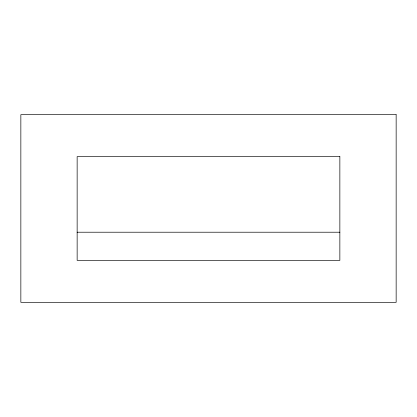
<?xml version="1.0" encoding="UTF-8"?>
<svg xmlns="http://www.w3.org/2000/svg" width="417" height="417" viewBox="0 0 417 417"><rect width="100%" height="100%" fill="white"/><g stroke="black" fill="none" stroke-linecap="round" stroke-linejoin="round"><path stroke-width="0.63" d="M77.145 232.217L339.855 232.217M396.15 114.675L20.85 114.675L20.85 302.325L396.15 302.325L396.15 114.675M339.855 156.636L77.145 156.636L77.145 260.364L339.855 260.364L339.855 156.636"/></g></svg>
